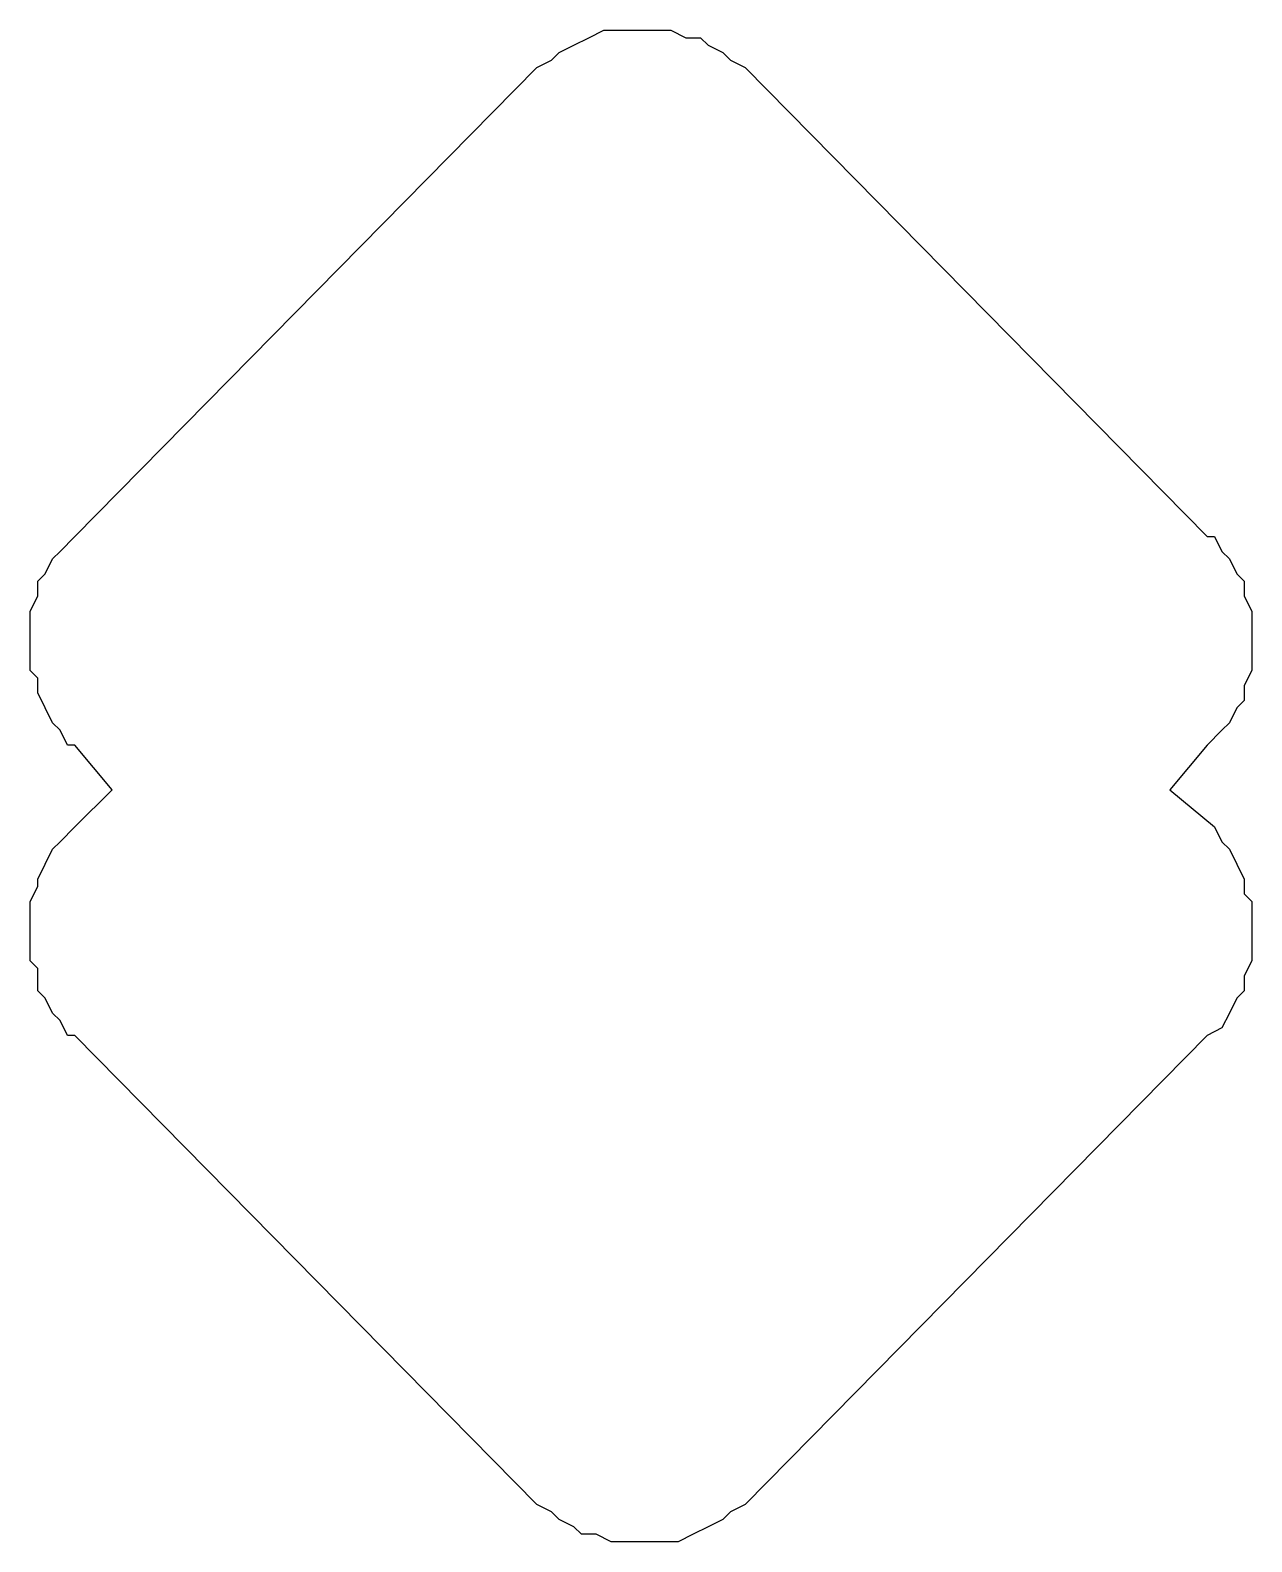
# Model space of a CAD drawing. Extents: x 2.35 to 9.74, y -5.1 to -1.3.
# Drawn here: x 8.74073 to 8.74237, y -4.86287 to -4.86084 of the extents above; entities that cross this region are included whole.
import ezdxf

# ---------------------------------------------------------------- set-up
doc = ezdxf.new("R2010")
doc.units = 0
doc.header["$MEASUREMENT"] = 0
doc.layers.add('BLACK', color=7, linetype='CONTINUOUS')

msp = doc.modelspace()

# ---------------------------------------------------------------- linework, layer by layer
at = {"layer": 'BLACK', "linetype": 'CONTINUOUS'}
for p, q in [((8.74146, -4.86086), (8.74148, -4.86085)), ((8.74148, -4.86085), (8.7415, -4.86084)), ((8.74148, -4.86085), (8.74148, -4.86085)), ((8.74148, -4.86085), (8.74148, -4.86085)), ((8.7415, -4.86084), (8.74151, -4.86084)), ((8.74151, -4.86084), (8.74151, -4.86084)), ((8.74151, -4.86084), (8.74151, -4.86084)), ((8.74151, -4.86084), (8.74153, -4.86084)), ((8.74153, -4.86084), (8.74155, -4.86084)), ((8.74155, -4.86084), (8.74155, -4.86084)), ((8.74155, -4.86084), (8.74155, -4.86084)), ((8.74155, -4.86084), (8.74157, -4.86084)), ((8.74157, -4.86084), (8.74159, -4.86084)), ((8.74159, -4.86084), (8.74159, -4.86084)), ((8.74159, -4.86084), (8.74159, -4.86084)), ((8.74159, -4.86084), (8.74161, -4.86085)), ((8.74161, -4.86085), (8.74163, -4.86085)), ((8.74163, -4.86085), (8.74163, -4.86085)), ((8.74163, -4.86085), (8.74163, -4.86085)), ((8.74163, -4.86085), (8.74164, -4.86086)), ((8.74143, -4.86088), (8.74144, -4.86087)), ((8.74144, -4.86087), (8.74146, -4.86086)), ((8.74144, -4.86087), (8.74144, -4.86087)), ((8.74144, -4.86087), (8.74144, -4.86087)), ((8.74164, -4.86086), (8.74166, -4.86087)), ((8.74166, -4.86087), (8.74166, -4.86087)), ((8.74166, -4.86087), (8.74166, -4.86087)), ((8.74166, -4.86087), (8.74167, -4.86088)), ((8.74079, -4.86152), (8.74141, -4.86089)), ((8.74141, -4.86089), (8.74143, -4.86088)), ((8.74141, -4.86089), (8.74141, -4.86089)), ((8.74167, -4.86088), (8.74169, -4.86089)), ((8.74169, -4.86089), (8.74231, -4.86152)), ((8.74077, -4.86154), (8.74079, -4.86152)), ((8.74231, -4.86152), (8.74232, -4.86152)), ((8.74232, -4.86152), (8.74232, -4.86152)), ((8.74232, -4.86152), (8.74232, -4.86152)), ((8.74232, -4.86152), (8.74232, -4.86152)), ((8.74232, -4.86152), (8.74233, -4.86154)), ((8.74076, -4.86155), (8.74077, -4.86154)), ((8.74233, -4.86154), (8.74234, -4.86155)), ((8.74075, -4.86157), (8.74076, -4.86155)), ((8.74076, -4.86155), (8.74076, -4.86155)), ((8.74076, -4.86155), (8.74076, -4.86155)), ((8.74234, -4.86155), (8.74234, -4.86155)), ((8.74234, -4.86155), (8.74234, -4.86155)), ((8.74234, -4.86155), (8.74235, -4.86157)), ((8.74074, -4.86158), (8.74075, -4.86157)), ((8.74074, -4.8616), (8.74074, -4.86158)), ((8.74074, -4.86158), (8.74074, -4.86158)), ((8.74074, -4.86158), (8.74074, -4.86158)), ((8.74235, -4.86157), (8.74236, -4.86158)), ((8.74236, -4.86158), (8.74236, -4.86158)), ((8.74236, -4.86158), (8.74236, -4.86159)), ((8.74073, -4.86162), (8.74074, -4.8616)), ((8.74236, -4.86159), (8.74236, -4.8616)), ((8.74236, -4.8616), (8.74237, -4.86162)), ((8.74073, -4.86164), (8.74073, -4.86162)), ((8.74073, -4.86162), (8.74073, -4.86162)), ((8.74073, -4.86162), (8.74073, -4.86162)), ((8.74237, -4.86162), (8.74237, -4.86162)), ((8.74237, -4.86162), (8.74237, -4.86162)), ((8.74237, -4.86162), (8.74237, -4.86164)), ((8.74073, -4.86166), (8.74073, -4.86164)), ((8.74237, -4.86164), (8.74237, -4.86166)), ((8.74073, -4.86168), (8.74073, -4.86166)), ((8.74073, -4.86166), (8.74073, -4.86166)), ((8.74073, -4.86166), (8.74073, -4.86166)), ((8.74237, -4.86166), (8.74237, -4.86166)), ((8.74237, -4.86166), (8.74237, -4.86166)), ((8.74237, -4.86166), (8.74237, -4.86168)), ((8.74073, -4.86169), (8.74073, -4.86168)), ((8.74237, -4.86168), (8.74237, -4.8617)), ((8.74073, -4.8617), (8.74073, -4.86169)), ((8.74074, -4.86171), (8.74073, -4.8617)), ((8.74073, -4.8617), (8.74073, -4.8617)), ((8.74237, -4.8617), (8.74236, -4.86172)), ((8.74237, -4.8617), (8.74237, -4.8617)), ((8.74237, -4.8617), (8.74237, -4.8617)), ((8.74074, -4.86173), (8.74074, -4.86171)), ((8.74236, -4.86172), (8.74236, -4.86173)), ((8.74075, -4.86175), (8.74074, -4.86173)), ((8.74074, -4.86173), (8.74074, -4.86173)), ((8.74074, -4.86173), (8.74074, -4.86173)), ((8.74236, -4.86174), (8.74235, -4.86175)), ((8.74236, -4.86173), (8.74236, -4.86173)), ((8.74236, -4.86173), (8.74236, -4.86174)), ((8.74076, -4.86177), (8.74075, -4.86175)), ((8.74235, -4.86175), (8.74234, -4.86177)), ((8.74077, -4.86178), (8.74076, -4.86177)), ((8.74076, -4.86177), (8.74076, -4.86177)), ((8.74076, -4.86177), (8.74076, -4.86177)), ((8.74078, -4.8618), (8.74077, -4.86178)), ((8.74233, -4.86178), (8.74231, -4.8618)), ((8.74234, -4.86177), (8.74233, -4.86178)), ((8.74234, -4.86177), (8.74234, -4.86177)), ((8.74234, -4.86177), (8.74234, -4.86177)), ((8.74079, -4.8618), (8.74078, -4.8618)), ((8.74084, -4.86186), (8.74079, -4.8618)), ((8.74231, -4.8618), (8.74226, -4.86186)), ((8.74231, -4.8618), (8.74231, -4.8618)), ((8.74231, -4.8618), (8.74231, -4.8618)), ((8.74231, -4.8618), (8.74231, -4.8618)), ((8.74079, -4.86191), (8.74084, -4.86186)), ((8.74226, -4.86186), (8.74232, -4.86191)), ((8.74077, -4.86193), (8.74079, -4.86191)), ((8.74232, -4.86191), (8.74232, -4.86191)), ((8.74232, -4.86191), (8.74232, -4.86191)), ((8.74232, -4.86191), (8.74233, -4.86193)), ((8.74232, -4.86191), (8.74232, -4.86191)), ((8.74076, -4.86194), (8.74077, -4.86193)), ((8.74233, -4.86193), (8.74234, -4.86194)), ((8.74075, -4.86196), (8.74076, -4.86194)), ((8.74076, -4.86194), (8.74076, -4.86194)), ((8.74076, -4.86194), (8.74076, -4.86194)), ((8.74234, -4.86194), (8.74234, -4.86194)), ((8.74234, -4.86194), (8.74234, -4.86194)), ((8.74234, -4.86194), (8.74235, -4.86196)), ((8.74074, -4.86198), (8.74075, -4.86196)), ((8.74235, -4.86196), (8.74236, -4.86198)), ((8.74073, -4.86201), (8.74074, -4.86199)), ((8.74074, -4.86199), (8.74074, -4.86198)), ((8.74074, -4.86198), (8.74074, -4.86198)), ((8.74074, -4.86198), (8.74074, -4.86198)), ((8.74236, -4.86198), (8.74236, -4.86198)), ((8.74236, -4.86198), (8.74236, -4.86198)), ((8.74236, -4.86198), (8.74236, -4.862)), ((8.74073, -4.86203), (8.74073, -4.86201)), ((8.74073, -4.86201), (8.74073, -4.86201)), ((8.74073, -4.86201), (8.74073, -4.86201)), ((8.74236, -4.862), (8.74237, -4.86201)), ((8.74237, -4.86201), (8.74237, -4.86202)), ((8.74073, -4.86205), (8.74073, -4.86203)), ((8.74237, -4.86202), (8.74237, -4.86202)), ((8.74237, -4.86202), (8.74237, -4.86203)), ((8.74237, -4.86203), (8.74237, -4.86205)), ((8.74073, -4.86207), (8.74073, -4.86205)), ((8.74073, -4.86205), (8.74073, -4.86205)), ((8.74073, -4.86205), (8.74073, -4.86205)), ((8.74237, -4.86205), (8.74237, -4.86205)), ((8.74237, -4.86205), (8.74237, -4.86205)), ((8.74237, -4.86205), (8.74237, -4.86207)), ((8.74073, -4.86209), (8.74073, -4.86207)), ((8.74237, -4.86207), (8.74237, -4.86209)), ((8.74074, -4.8621), (8.74073, -4.86209)), ((8.74073, -4.86209), (8.74073, -4.86209)), ((8.74073, -4.86209), (8.74073, -4.86209)), ((8.74237, -4.86209), (8.74236, -4.86211)), ((8.74237, -4.86209), (8.74237, -4.86209)), ((8.74237, -4.86209), (8.74237, -4.86209)), ((8.74074, -4.86213), (8.74074, -4.8621)), ((8.74236, -4.86211), (8.74236, -4.86213)), ((8.74075, -4.86214), (8.74074, -4.86213)), ((8.74074, -4.86213), (8.74074, -4.86213)), ((8.74074, -4.86213), (8.74074, -4.86213)), ((8.74236, -4.86213), (8.74235, -4.86214)), ((8.74236, -4.86213), (8.74236, -4.86213)), ((8.74236, -4.86213), (8.74236, -4.86213)), ((8.74076, -4.86216), (8.74075, -4.86214)), ((8.74235, -4.86214), (8.74234, -4.86216)), ((8.74077, -4.86217), (8.74076, -4.86216)), ((8.74076, -4.86216), (8.74076, -4.86216)), ((8.74076, -4.86216), (8.74076, -4.86216)), ((8.74078, -4.86219), (8.74077, -4.86217)), ((8.74234, -4.86216), (8.74233, -4.86218)), ((8.74234, -4.86216), (8.74234, -4.86216)), ((8.74234, -4.86216), (8.74234, -4.86216)), ((8.74079, -4.86219), (8.74078, -4.86219)), ((8.74141, -4.86282), (8.74079, -4.86219)), ((8.74231, -4.86219), (8.74169, -4.86282)), ((8.74233, -4.86218), (8.74231, -4.86219)), ((8.74231, -4.86219), (8.74231, -4.86219)), ((8.74231, -4.86219), (8.74231, -4.86219)), ((8.74231, -4.86219), (8.74231, -4.86219)), ((8.74143, -4.86283), (8.74141, -4.86282)), ((8.74169, -4.86282), (8.74167, -4.86283)), ((8.74169, -4.86282), (8.74169, -4.86282)), ((8.74169, -4.86282), (8.74169, -4.86282)), ((8.74169, -4.86282), (8.74169, -4.86282)), ((8.74169, -4.86282), (8.74169, -4.86282)), ((8.74144, -4.86284), (8.74143, -4.86283)), ((8.74146, -4.86285), (8.74144, -4.86284)), ((8.74144, -4.86284), (8.74144, -4.86284)), ((8.74144, -4.86284), (8.74144, -4.86284)), ((8.74166, -4.86284), (8.74164, -4.86285)), ((8.74167, -4.86283), (8.74166, -4.86284)), ((8.74166, -4.86284), (8.74166, -4.86284)), ((8.74166, -4.86284), (8.74166, -4.86284)), ((8.74147, -4.86286), (8.74146, -4.86285)), ((8.74149, -4.86286), (8.74147, -4.86286)), ((8.74147, -4.86286), (8.74147, -4.86286)), ((8.74147, -4.86286), (8.74147, -4.86286)), ((8.74151, -4.86287), (8.74149, -4.86286)), ((8.74162, -4.86286), (8.7416, -4.86287)), ((8.74164, -4.86285), (8.74162, -4.86286)), ((8.74162, -4.86286), (8.74162, -4.86286)), ((8.74162, -4.86286), (8.74162, -4.86286)), ((8.74153, -4.86287), (8.74151, -4.86287)), ((8.74151, -4.86287), (8.74151, -4.86287)), ((8.74151, -4.86287), (8.74151, -4.86287)), ((8.74155, -4.86287), (8.74153, -4.86287)), ((8.74157, -4.86287), (8.74155, -4.86287)), ((8.74155, -4.86287), (8.74155, -4.86287)), ((8.74155, -4.86287), (8.74155, -4.86287)), ((8.74159, -4.86287), (8.74157, -4.86287)), ((8.7416, -4.86287), (8.74159, -4.86287)), ((8.74159, -4.86287), (8.74159, -4.86287)), ((8.74159, -4.86287), (8.74159, -4.86287))]:
    msp.add_line(p, q, dxfattribs=at)

doc.saveas('drawing.dxf')
